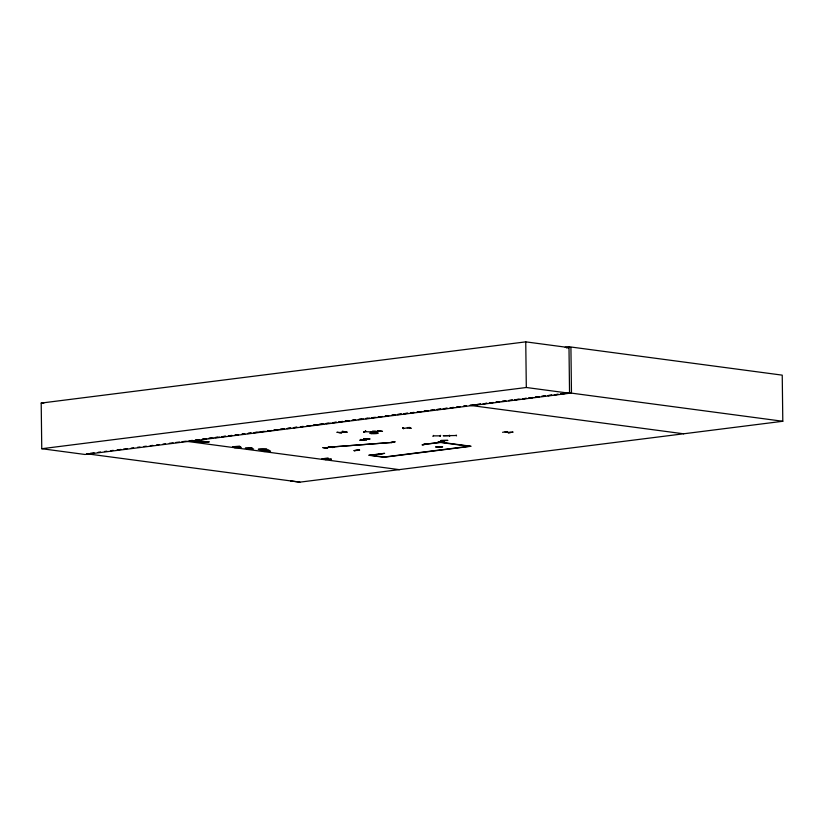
<?xml version="1.0" encoding="UTF-8"?>
<svg xmlns="http://www.w3.org/2000/svg" width="824" height="824" viewBox="0 0 824 824"><rect width="100%" height="100%" fill="white"/><g stroke="black" fill="none" stroke-linecap="round" stroke-linejoin="round"><path stroke-width="1.24" d="M435.772 446.979L442.663 446.907L435.783 446.927M440.984 440.552L447.885 440.407L440.995 440.479M233.048 446.701L239.825 446.361M239.763 446.392L232.976 446.659M245.356 448.204L252.206 448.019L245.428 448.266M262.217 450.594L268.943 450.223M268.871 450.254L262.135 450.553M360.428 439.522L366.567 439.831M366.423 439.923L360.469 439.553M328.292 458.268L321.916 458.752L328.148 458.298M329.363 447.37L334.513 446.659M334.297 446.67L325.274 447.875M359.573 450.038L353.898 450.635L359.12 449.904M341.692 432.816L336.872 432.281L341.455 432.868M376.795 432.034C375.919 429.304 367.937 433.476 372.778 431.416M377.021 431.982L372.448 431.343L371.027 432.322M327.334 448.204L322.771 447.607L327.571 448.143M360.16 440.304L363.961 439.419M391.163 442.56L395.18 441.777L391.07 442.498M402.627 427.759L403.698 428.686M403.698 428.665L402.689 427.821M363.92 432.116L365.732 430.921M449.543 436.009L449.296 435.185M432.816 436.339L433.548 435.391M440.603 435.381L440.098 436.318L440.5 435.433M207.607 442.066L191.312 441.211L191.951 441.087M208.781 441.818L192.816 440.892L193.3 440.655M450.141 435.597L443.209 435.742L450.213 435.597M208.647 442.014L192.816 440.902M507.203 431.539L502.578 432.301M365.64 431.251L363.611 432.167L365.732 431.302M363.425 439.717L366.484 438.904M366.824 438.924L363.775 439.717M344.679 431.931L339.426 432.538M343.948 431.972L344.442 431.9M374.693 431.714L380.029 431.096M375.414 431.683L374.941 431.735M325.985 447.844L325.501 447.896M363.837 438.667L369.801 438.965M359.841 440.274L363.683 439.491M362.653 439.975L362.241 439.903M422.146 444.867L426.224 444.136L422.352 444.888M325.089 458.597L328.23 459.318M267.223 451.305L265.472 450.46L266.986 451.315M236.282 446.608L237.889 447.432L236.601 446.577M249.857 448.915L248.652 448.163L249.816 448.915M512.889 432.106L508.192 432.837L512.868 432.075M364.888 431.724L371.552 431.869M565.171 347.234L568.982 346.75L569.549 393.254L84.996 454.477L41.756 448.719L41.2 403.07L525.753 341.857L568.993 347.615L566.449 347.934M41.756 448.719L526.309 387.496L569.549 393.254M90.455 453.272L94.111 452.767M98.087 452.314L100.487 451.974M104.452 451.511L106.852 451.171M110.807 450.707L113.228 450.368M117.163 449.904L120.984 449.42M123.528 449.101L127.236 448.606M131.16 448.132L133.612 447.803M137.515 447.329L139.977 446.999M143.87 446.526L146.353 446.196M150.236 445.722L152.718 445.393M156.591 444.919L159.083 444.589M162.946 444.115L165.49 443.796M169.311 443.312L173.102 442.828M175.667 442.509L179.467 442.024M182.022 441.705L185.843 441.221L399.599 469.68M189.664 440.737L192.208 440.418M196.03 439.934L198.574 439.614M202.395 439.13L204.949 438.811M208.771 438.327L211.315 438.007M215.136 437.523L217.68 437.204M221.502 436.72L225.323 436.236M229.144 435.752L231.688 435.433M235.51 434.948L238.054 434.629M241.875 434.145L244.429 433.826M248.251 433.342L250.795 433.022M254.616 432.538L257.16 432.219M260.981 431.735L263.526 431.405M267.347 430.931L269.901 430.602M273.723 430.118L277.534 429.644M280.088 429.314L283.909 428.83M287.731 428.356L290.275 428.027M294.096 427.543L296.64 427.223M300.461 426.739L303.005 426.42M306.827 425.936L309.381 425.617M313.202 425.132L315.747 424.813M319.568 424.329L322.112 424.01M325.933 423.526L328.477 423.206M332.299 422.722L336.12 422.238M338.664 421.919L342.485 421.435M345.04 421.116L348.861 420.631M352.682 420.147L355.226 419.828M359.048 419.344L361.592 419.025M365.413 418.541L367.957 418.211M371.779 417.737L374.333 417.408M378.154 416.923L380.698 416.604M385.787 415.966L388.341 415.636M392.162 415.162L394.706 414.833M397.25 414.513L401.072 414.029M403.616 413.71L407.437 413.226M411.258 412.742L413.813 412.422M417.634 411.938L420.178 411.619M424 411.135L426.544 410.816M430.365 410.331L432.909 410.012M436.73 409.528L440.552 409.044M443.106 408.725L446.917 408.241M450.738 407.756L453.293 407.437M457.114 406.953L459.658 406.634M463.479 406.15L466.024 405.83M489.456 403.008L493.277 402.524L489.425 402.998M499.653 401.721L495.832 402.205L499.602 401.71M502.197 401.401L506.018 400.917L502.146 401.391M512.394 400.114L508.562 400.598L512.312 400.103M514.938 399.794L520.037 399.156M522.581 398.837L526.402 398.353M528.957 398.033L532.778 397.549M535.322 397.23L539.143 396.746M541.687 396.426L545.519 395.942M548.063 395.623L551.884 395.149M554.428 394.82L558.25 394.346M560.804 394.026L571.465 392.677L570.919 347.409M188.892 440.974L192.713 440.49M195.257 440.16L199.078 439.686M202.9 439.202L206.721 438.718M209.265 438.399L213.086 437.915M215.631 437.596L219.452 437.111M222.006 436.782L225.828 436.308M228.372 435.978L232.193 435.494M234.737 435.175L238.558 434.691M242.38 434.207L244.924 433.887M247.478 433.568L251.299 433.084M253.844 432.765L265.307 431.312M267.852 430.993L271.673 430.509M274.217 430.19L278.038 429.706M280.582 429.386L284.404 428.902M286.958 428.583L290.779 428.099M293.323 427.78L297.145 427.296M300.966 426.811L303.51 426.492M307.331 426.008L311.153 425.524M313.697 425.205L323.883 423.917M326.438 423.588L330.259 423.114M332.803 422.784L336.625 422.3M339.169 421.981L342.99 421.497M345.534 421.177L349.355 420.693M351.91 420.374L355.731 419.89M358.275 419.571L363.363 418.922M365.918 418.602L369.739 418.118M372.283 417.799L376.104 417.315M378.649 416.996L382.47 416.511M385.014 416.192L388.835 415.708M391.39 415.389L395.211 414.905M397.755 414.585L401.576 414.101M404.121 413.772L407.942 413.298M410.486 412.968L414.307 412.494M416.862 412.165L421.95 411.526M424.494 411.207L428.315 410.723M430.87 410.393L434.691 409.919M437.235 409.59L441.056 409.106M443.6 408.786L447.422 408.302M449.966 407.983L453.787 407.499M456.341 407.18L460.163 406.696M463.984 406.211L466.528 405.892M514.856 399.784L518.677 399.3M522.488 398.826L526.309 398.342M528.854 398.023L532.664 397.539M535.209 397.219L539.02 396.735M541.564 396.416L545.385 395.932M547.929 395.613L551.74 395.129M554.284 394.809L558.095 394.325M560.639 394.006L564.461 393.522M567.005 393.202L569.549 392.873L782.8 421.27L782.234 375.147L568.982 346.75M346.945 432.147L342.321 431.23M377.938 430.725L382.233 431.385M441.623 442.344L423.454 444.455L440.737 442.231L471.081 446.268L383.922 457.279L368.647 455.25L382.068 453.777L370.543 455.239M384.036 457.032L470.185 446.155M290.553 480.917L299.895 482.143L683.601 433.795L469.845 405.346M683.529 433.805L782.8 421.27M333.092 447.514L328.261 446.938L332.844 447.453M379.174 454.003L384.623 453.375L379.236 453.962M403.369 428.223L410.156 428.006M379.709 431.076L379.503 431.158M330.084 447.319L330.403 447.247M456.259 435.525L449.585 435.608M328.107 459.143L325.799 458.546M325.058 459.473L331.444 459.133L325.192 459.555M433.558 435.875L440.294 435.855M509.881 432.394L510.478 432.446M393.295 442.334L331.351 447.01L393.831 442.303L393.141 442.292M263.824 451.49L270.56 451.212L263.752 451.356M357.317 450.398L357.832 450.46M407.262 427.604L409.827 427.502M234.346 447.566L241.195 447.35L234.418 447.597M246.726 449.039L253.576 448.926M456.197 435.062L456.548 435.855M363.683 438.656L369.945 438.976M209.234 441.891L193.331 440.644M191.601 441.149L207.638 442.066M423.382 444.497L424.041 444.497M510.417 432.446L504.999 431.982M377.691 430.674L382.521 431.333M440.624 442.478L469.186 446.278M342.351 431.508L347.192 432.178M41.2 403.07L43.744 403.41M369.646 455.116L384.921 457.155M86.644 453.756L299.895 482.143M359.573 450.048L354.382 450.697M381.244 453.633L381.821 453.643M331.938 447.072L332.515 447.082M409.518 427.491L411.217 428.398L409.456 427.553M525.753 341.857L526.309 387.496M438.007 442.148L444.898 442.169L438.007 442.169M480.536 404.131L470.349 405.408L480.526 404.121M486.912 403.327L483.091 403.801L486.881 403.317M371.655 433.64A4.316 0.556 -0.7 0 0 378.34 433.125A4.316 0.556 -0.7 0 0 372.098 432.672A4.316 0.556 -0.7 0 0 371.655 433.64M260.209 449.729A4.295 0.556 -0.7 0 0 266.873 449.214A4.295 0.556 -0.7 0 0 260.652 448.761A4.295 0.556 -0.7 0 0 260.209 449.729"/></g></svg>
